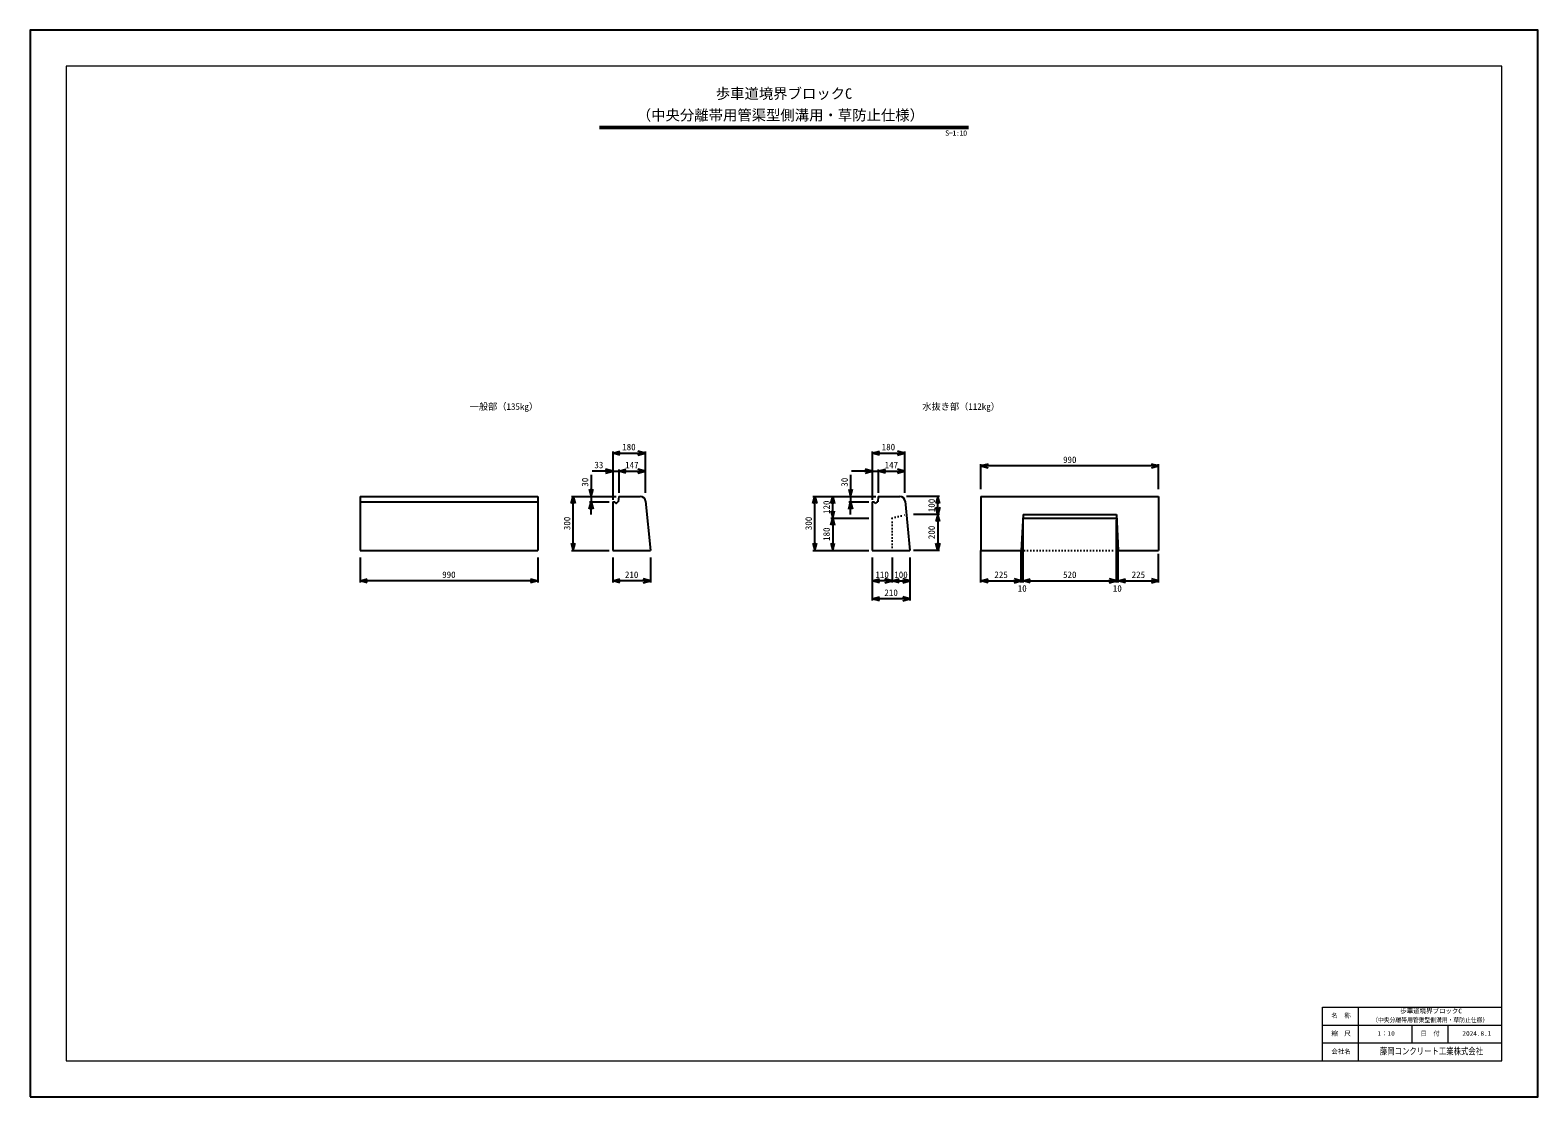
# Model space of a CAD drawing. Units: millimetres, scale not verified. Extents: x -4200 to 4200, y -2970 to 2970.
import ezdxf
from ezdxf.enums import TextEntityAlignment as Align

# ---------------------------------------------------------------- set-up
doc = ezdxf.new("R2010")
doc.units = ezdxf.units.MM
doc.header["$LTSCALE"] = 10
doc.linetypes.add('DOTTED', pattern=[1.75, 0.25, -1.5])
for name, color, linetype, lineweight in [('0-0_DIM', 7, 'Continuous', 25), ('0-1_Defpoints', 5, 'Continuous', 25), ('0-2_OUTLINE', 3, 'Continuous', 25), ('0-3_OUTLINE2', 4, 'DOTTED', 25), ('0-4_TXT', 7, 'Continuous', 25), ('0-5_WAKU', 3, 'Continuous', 13), ('0-6_WAKU-LINE', 7, 'Continuous', 13)]:
    doc.layers.add(name, color=color, linetype=linetype, lineweight=lineweight)
doc.layers.add('0-7_WAKU-TXT', color=7, linetype='Continuous')
doc.styles.add('ＭＳ ゴシック', font='')
doc.styles.get('ＭＳ ゴシック').set_extended_font_data('MS Gothic')

msp = doc.modelspace()

# ---------------------------------------------------------------- linework, layer by layer
at = {"layer": '0-0_DIM'}
for p, q in [((-953.8, 624.33), (-953.8, 355.37)), ((-953.8, 614.33), (-773.8, 614.33)), ((-773.8, 624.33), (-773.8, 393.27)), ((491.9, 624.33), (491.9, 355.37)), ((491.9, 614.33), (671.9, 614.33)), ((671.9, 624.33), (671.9, 393.27)), ((-953.8, 514.33), (-1068.97, 514.33)), ((-920.8, 524.33), (-920.8, 393.27)), ((491.9, 514.33), (376.74, 514.33)), ((524.9, 524.33), (524.9, 393.27)), ((1097.17, 413.27), (1097.17, 553.27)), ((2087.17, 543.27), (1097.17, 543.27)), ((2087.17, 413.27), (2087.17, 553.27)), ((-1074.3, 493.58), (-1074.3, 373.27)), ((371.41, 493.58), (371.41, 373.27)), ((-1184.3, 373.27), (-934.97, 373.27)), ((-1174.3, 73.27), (-1174.3, 373.27)), ((-1084.3, 343.27), (-973.8, 343.27)), ((-1074.3, 373.27), (-1074.3, 343.27)), ((-1074.3, 272.62), (-1074.3, 343.27)), ((161.41, 373.27), (510.73, 373.27)), ((171.41, 73.27), (171.41, 373.27)), ((271.41, 253.27), (271.41, 373.27)), ((361.41, 343.27), (471.9, 343.27)), ((371.41, 373.27), (371.41, 343.27)), ((371.41, 272.62), (371.41, 343.27)), ((866.61, 373.27), (683.07, 373.27)), ((856.61, 273.27), (856.61, 373.27)), ((261.41, 253.27), (471.9, 253.27)), ((271.41, 253.27), (271.41, 73.27)), ((866.61, 273.27), (721.9, 273.27)), ((856.61, 273.27), (856.61, 73.27)), ((1332.17, -106.73), (1332.17, 242.3)), ((1852.17, -106.73), (1852.17, 242.3)), ((-2361.93, 33.27), (-2361.93, -106.73)), ((-1371.93, 33.27), (-1371.93, -106.73)), ((-1184.3, 73.27), (-973.8, 73.27)), ((-953.8, 33.27), (-953.8, -106.73)), ((-743.8, 33.27), (-743.8, -106.73)), ((161.41, 73.27), (471.9, 73.27)), ((491.9, 33.27), (491.9, -206.73)), ((601.9, 33.27), (601.9, -106.73)), ((701.9, 33.27), (701.9, -206.73)), ((866.61, 73.27), (721.9, 73.27)), ((1097.17, -106.73), (1097.17, 73.27)), ((1322.17, -106.73), (1322.17, 73.27)), ((1862.17, -106.73), (1862.17, 73.27)), ((2087.17, -106.73), (2087.17, 53.27)), ((-1371.93, -96.73), (-2361.93, -96.73)), ((-743.8, -96.73), (-953.8, -96.73)), ((601.9, -96.73), (491.9, -96.73)), ((601.9, -96.73), (701.9, -96.73)), ((1097.17, -96.73), (1322.17, -96.73)), ((1862.17, -96.73), (2087.17, -96.73)), ((701.9, -196.73), (491.9, -196.73))]:
    msp.add_line(p, q, dxfattribs=at)
for points in [[(-913.8, 603.62), (-953.8, 614.33), (-913.8, 625.05)], [(-813.8, 603.62), (-773.8, 614.33), (-813.8, 625.05)], [(531.9, 603.62), (491.9, 614.33), (531.9, 625.05)], [(631.9, 603.62), (671.9, 614.33), (631.9, 625.05)], [(-993.8, 503.62), (-953.8, 514.33), (-993.8, 525.05)], [(-953.8, 514.33), (-920.8, 514.33), (-773.8, 514.33)], [(-880.8, 503.62), (-920.8, 514.33), (-880.8, 525.05)], [(-813.8, 503.62), (-773.8, 514.33), (-813.8, 525.05)], [(451.9, 503.62), (491.9, 514.33), (451.9, 525.05)], [(491.9, 514.33), (524.9, 514.33), (671.9, 514.33)], [(564.9, 503.62), (524.9, 514.33), (564.9, 525.05)], [(631.9, 503.62), (671.9, 514.33), (631.9, 525.05)], [(1137.17, 553.99), (1097.17, 543.27), (1137.17, 532.55)], [(2047.17, 532.55), (2087.17, 543.27), (2047.17, 553.99)], [(-1185.01, 333.27), (-1174.3, 373.27), (-1163.58, 333.27)], [(-1085.01, 413.27), (-1074.3, 373.27), (-1063.58, 413.27)], [(-1085.01, 303.27), (-1074.3, 343.27), (-1063.58, 303.27)], [(160.69, 333.27), (171.41, 373.27), (182.12, 333.27)], [(260.69, 333.27), (271.41, 373.27), (282.12, 333.27)], [(360.69, 413.27), (371.41, 373.27), (382.12, 413.27)], [(360.69, 303.27), (371.41, 343.27), (382.12, 303.27)], [(867.33, 333.27), (856.61, 373.27), (845.89, 333.27)], [(260.69, 293.27), (271.41, 253.27), (282.12, 293.27)], [(260.69, 213.27), (271.41, 253.27), (282.12, 213.27)], [(867.33, 313.27), (856.61, 273.27), (845.89, 313.27)], [(867.33, 233.27), (856.61, 273.27), (845.89, 233.27)], [(-1185.01, 113.27), (-1174.3, 73.27), (-1163.58, 113.27)], [(160.69, 113.27), (171.41, 73.27), (182.12, 113.27)], [(260.69, 113.27), (271.41, 73.27), (282.12, 113.27)], [(867.33, 113.27), (856.61, 73.27), (845.89, 113.27)], [(-2321.93, -107.45), (-2361.93, -96.73), (-2321.93, -86.01)], [(-1411.93, -86.01), (-1371.93, -96.73), (-1411.93, -107.45)], [(-913.8, -107.45), (-953.8, -96.73), (-913.8, -86.01)], [(-783.8, -107.45), (-743.8, -96.73), (-783.8, -86.01)], [(531.9, -107.45), (491.9, -96.73), (531.9, -86.01)], [(561.9, -107.45), (601.9, -96.73), (561.9, -86.01)], [(641.9, -107.45), (601.9, -96.73), (641.9, -86.01)], [(661.9, -107.45), (701.9, -96.73), (661.9, -86.01)], [(1137.17, -107.45), (1097.17, -96.73), (1137.17, -86.01)], [(1282.17, -107.45), (1322.17, -96.73), (1282.17, -86.01)], [(1322.17, -96.73), (1332.17, -96.73), (1852.17, -96.73), (1862.17, -96.73)], [(1372.17, -107.45), (1332.17, -96.73), (1372.17, -86.01)], [(1812.17, -107.45), (1852.17, -96.73), (1812.17, -86.01)], [(1902.17, -107.45), (1862.17, -96.73), (1902.17, -86.01)], [(2047.17, -107.45), (2087.17, -96.73), (2047.17, -86.01)], [(531.9, -207.45), (491.9, -196.73), (531.9, -186.01)], [(661.9, -207.45), (701.9, -196.73), (661.9, -186.01)]]:
    msp.add_lwpolyline(points, dxfattribs=at)
at = {"layer": '0-1_Defpoints'}
msp.add_lwpolyline([(-4200, -2970), (4200, -2970), (4200, 2970), (-4200, 2970)], close=True, dxfattribs=at)
at = {"layer": '0-2_OUTLINE'}
for p, q in [((-2361.93, 373.27), (-2361.93, 73.27)), ((-2361.93, 373.27), (-1371.93, 373.27)), ((-2361.93, 343.27), (-1371.93, 343.27)), ((-1371.93, 373.27), (-1371.93, 73.27)), ((-953.8, 343.27), (-953.8, 73.27)), ((-920.8, 373.27), (-923.8, 343.27)), ((-920.8, 373.27), (-800.95, 373.27)), ((-771.1, 346.26), (-743.8, 73.27)), ((491.9, 343.27), (491.9, 73.27)), ((519.9, 343.27), (509.9, 333.27)), ((519.9, 343.27), (521.9, 343.27)), ((524.9, 373.27), (521.9, 343.27)), ((524.9, 373.27), (644.75, 373.27)), ((674.6, 346.26), (701.9, 73.27)), ((1097.17, 373.27), (1097.17, 73.27)), ((1097.17, 373.27), (2087.17, 373.27)), ((2087.17, 373.27), (2087.17, 73.27)), ((1332.17, 273.27), (1322.17, 73.27)), ((1332.17, 273.27), (1852.17, 273.27)), ((1332.17, 253.27), (1852.17, 253.27)), ((1852.17, 273.27), (1862.17, 73.27)), ((-2361.93, 73.27), (-1371.93, 73.27)), ((-953.8, 73.27), (-743.8, 73.27)), ((491.9, 73.27), (701.9, 73.27)), ((1097.17, 73.27), (1322.17, 73.27)), ((1862.17, 73.27), (2087.17, 73.27))]:
    msp.add_line(p, q, dxfattribs=at)
for points in [[(-953.8, 343.27), (-945.8, 343.27), (-935.8, 333.27), (-925.8, 343.27), (-923.8, 343.27)], [(491.9, 343.27), (499.9, 343.27), (509.9, 333.27)]]:
    msp.add_lwpolyline(points, dxfattribs=at)
for centre in [(-800.95, 343.27), (644.75, 343.27)]:
    msp.add_arc(centre, 30, 5.71059, 90, dxfattribs=at)
at = {"layer": '0-3_OUTLINE2'}
msp.add_line((1322.17, 73.27), (1862.17, 73.27), dxfattribs=at)
msp.add_lwpolyline([(601.9, 73.27), (601.9, 253.05), (681.51, 273.19)], dxfattribs=at)
at = {"layer": '0-4_TXT'}
for p, q in [((-1028.71, 2433.33), (1028.71, 2433.33)), ((-1028.71, 2423.73), (1028.71, 2423.73))]:
    msp.add_line(p, q, dxfattribs=at)
at = {"layer": '0-5_WAKU'}
for p, q in [((3000, -2470), (4000, -2470)), ((3000, -2770), (3000, -2470))]:
    msp.add_line(p, q, dxfattribs=at)
msp.add_lwpolyline([(-4000, -2770), (4000, -2770), (4000, 2770), (-4000, 2770)], close=True, dxfattribs=at)
at = {"layer": '0-6_WAKU-LINE'}
for p, q in [((3200, -2770), (3200, -2470)), ((3000, -2570), (4000, -2570)), ((3500, -2670), (3500, -2570)), ((3700, -2670), (3700, -2570)), ((3000, -2670), (4000, -2670))]:
    msp.add_line(p, q, dxfattribs=at)

# ---------------------------------------------------------------- texts
at = {"layer": '0-0_DIM', "style": 'ＭＳ ゴシック'}
for s, p in [('180', (-901.3, 619.33)), ('180', (544.4, 619.33)), ('990', (1554.67, 548.27)), ('33', (-1056.39, 519.33)), ('147', (-884.8, 519.33)), ('147', (560.9, 519.33)), ('990', (-1904.43, -91.73)), ('210', (-886.3, -91.73)), ('110', (509.4, -91.73)), ('100', (614.4, -91.73)), ('225', (1172.17, -91.73)), ('520', (1554.67, -91.73)), ('225', (1937.17, -91.73)), ('210', (559.4, -191.73)), ('10', (1302.17, -168.38)), ('10', (1832.17, -168.38))]:
    msp.add_text(s, height=36.66, dxfattribs=at).set_placement(p, align=Align.BOTTOM_LEFT)
for s, p in [('30', (-1079.3, 427.84)), ('30', (366.41, 427.84)), ('120', (266.41, 275.77)), ('100', (851.61, 285.77)), ('300', (-1179.3, 185.77)), ('300', (166.41, 185.77)), ('180', (266.41, 125.77)), ('200', (851.61, 135.77))]:
    msp.add_text(s, height=36.66, rotation=90, dxfattribs=at).set_placement(p, align=Align.BOTTOM_LEFT)
at = {"layer": '0-4_TXT', "style": 'ＭＳ ゴシック'}
for s, height, p in [('歩車道境界ブロックC', 58.65, (-380, 2570)), ('（中央分離帯用管渠型側溝用・草防止仕様） ', 58.65, (-820, 2450)), ('S', 29.33, (897.82, 2373.65)), ('=', 29.33, (917.82, 2373.65)), ('1', 29.33, (937.82, 2373.65)), (':', 29.33, (957.82, 2373.65)), ('1', 29.33, (977.82, 2373.65)), ('0', 29.33, (997.82, 2373.65)), ('一般部（135kg）', 36.66, (-1751.2, 844.67)), ('水抜き部（112kg）', 36.66, (770.47, 844.67))]:
    msp.add_text(s, height=height, dxfattribs=at).set_placement(p, align=Align.BOTTOM_LEFT)
at = {"layer": '0-7_WAKU-TXT', "style": 'ＭＳ ゴシック'}
for s, p in [('名\u3000称', (3049.95, -2537.5)), ('歩車道境界ブロックC', (3433.75, -2512.5)), ('縮\u3000尺', (3049.95, -2637.5)), ('日\u3000付', (3545.95, -2637.5)), ('1：10', (3306.75, -2637.5)), ('2024.8.1', (3780, -2637.5)), ('会社名', (3049.95, -2737.5))]:
    msp.add_text(s, height=25.66, dxfattribs=at).set_placement(p, align=Align.BOTTOM_LEFT)
for s, height, width, p in [('（中央分離帯用管渠型側溝用・草防止仕様） ', 25.66, 0.9, (3277.13, -2562.5)), ('藤岡コンクリート工業株式会社', 36.66, 0.8, (3320, -2745))]:
    msp.add_text(s, height=height, dxfattribs=dict(at, width=width)).set_placement(p, align=Align.BOTTOM_LEFT)

doc.saveas('drawing.dxf')
